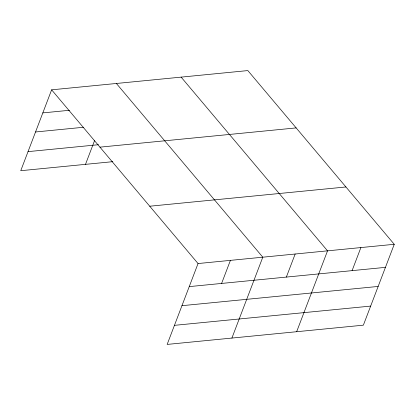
<?xml version="1.0" encoding="UTF-8"?>
<svg xmlns="http://www.w3.org/2000/svg" width="415" height="415" viewBox="0 0 415 415"><rect width="100%" height="100%" fill="white"/><g stroke="black" fill="none" stroke-linecap="round" stroke-linejoin="round"><path stroke-width="0.62" d="M51.631 89.827L198.048 263.546L167.162 344.419L363.369 325.173L394.25 244.295L247.838 70.581L51.631 89.827L20.75 170.705L112.792 161.674M85.495 164.356L94.599 140.514M221.61 283.435L230.418 260.366M231.907 338.069L262.794 257.191L116.382 83.477M286.36 277.085L295.169 254.016M296.658 331.715L327.539 250.842L181.127 77.123M352.086 270.637L360.894 247.568M42.823 112.901L69.487 110.281M35.54 131.975L83.783 127.244M28.033 151.631L98.495 144.716M99.948 147.154L296.154 127.908M149.732 206.219L345.934 186.968M198.048 263.546L394.25 244.295M189.235 286.615L385.442 267.364M181.952 305.689L378.158 286.438M174.445 325.344L370.652 306.094"/></g></svg>
